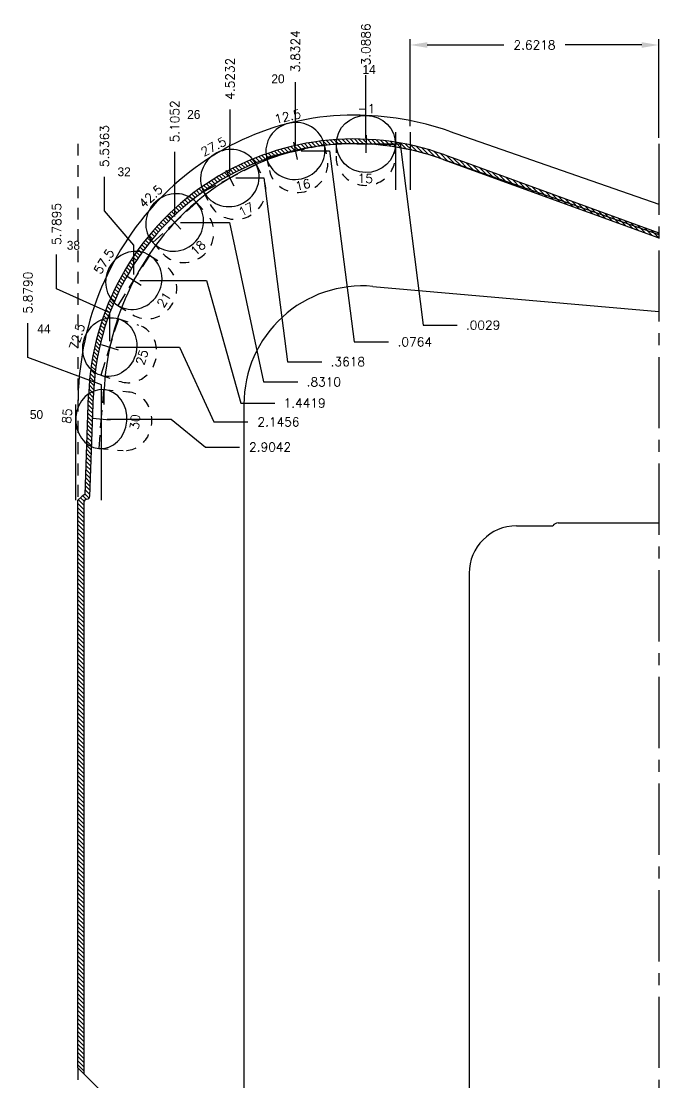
# Model space of a CAD drawing. Extents: x 129 to 184.4, y 10.4 to 28.2.
# Drawn here: x 136.99 to 143.72, y 16.85 to 28.05 of the extents above; entities that cross this region are included whole.
import ezdxf
from ezdxf.enums import TextEntityAlignment as Align

# ---------------------------------------------------------------- set-up
doc = ezdxf.new("R2010")
doc.units = 0
doc.header["$MEASUREMENT"] = 0
doc.header["$PDMODE"] = 35
doc.linetypes.add('CENTER2', pattern=[1.125, 0.75, -0.125, 0.125, -0.125])
doc.linetypes.add('HIDDEN2', pattern=[0.1875, 0.125, -0.0625])
doc.layers.get('0').update_dxf_attribs({"linetype": 'CONTINUOUS'})
doc.layers.get('Defpoints').update_dxf_attribs({"color": 10, "linetype": 'CONTINUOUS'})
doc.layers.add('Blade2', color=7, linetype='CONTINUOUS', true_color=0xcccc00)
doc.layers.add('CLine', color=5, linetype='CENTER2')
doc.layers.add('Dims', color=4, linetype='CONTINUOUS')
doc.styles.add('RomanS', font='romans')
doc.dimstyles.get("Standard").update_dxf_attribs({"dimtxt": 0.094, "dimasz": 0.18, "dimexe": 0.0625, "dimexo": 0.0625, "dimgap": 0.09, "dimtad": 0, "dimtih": 1, "dimtoh": 1, "dimdec": 4, "dimzin": 4, "dimdsep": 46, "dimtxsty": 'RomanS', "dimcen": 0.09, "dimazin": 1, "dimtfac": 1, "dimtdec": 4, "dimtofl": 0, "dimtmove": 0, "dimatfit": 1, "dimfxl": 1, "dimtfill": 1, "dimtolj": 1, "dimtzin": 0, "dimarcsym": 0})

# ---------------------------------------------------------------- blocks, each defined once
blk = doc.blocks.new('CMark')
at = {"layer": 'CLine'}
for p, q in [((-0.094, 0), (0.094, 0)), ((0, 0.094), (0, -0.094))]:
    blk.add_line(p, q, dxfattribs=at)
blk = doc.blocks.new('1613@16')
for p, q in [((-0.17, 0), (-0.312, 0)), ((0.171, 0), (0.312, 0))]:
    blk.add_line(p, q)
at = {"color": 8, "linetype": 'HIDDEN2', "ltscale": 0.5}
blk.add_line((-0.312, 0), (-0.312, -0.143), dxfattribs=at)
at = {"color": 8, "linetype": 'HIDDEN2', "ltscale": 0.5, "flags": 128}
blk.add_lwpolyline([(0.312, 0), (0.312, -0.143)], dxfattribs=at)
at = {"extrusion": (0, 0, -1)}
blk.add_ellipse((0, 0), major_axis=(-0.312, 0), ratio=0.961248, start_param=-3.141592653589793, end_param=3.141592653589793, dxfattribs=at)
at = {"color": 8, "linetype": 'HIDDEN2', "ltscale": 0.5}
blk.add_ellipse((0, -0.143), major_axis=(0.312, 0), ratio=0.953717, start_param=3.141593, end_param=6.283185, dxfattribs=at)
blk.add_blockref('CMark', (0, 0))
at = {"style": 'RomanS'}
blk.add_text('16', height=0.094, dxfattribs=at).set_placement((0, -0.364), align=Align.MIDDLE_CENTER)
blk.add_attdef('ANG', text='', height=0.094, dxfattribs=at).set_placement((0, 0.298), align=Align.BOTTOM_CENTER)
blk = doc.blocks.new('1613@17')
for p, q in [((-0.17, 0), (-0.313, 0)), ((0.171, 0), (0.312, 0))]:
    blk.add_line(p, q)
at = {"color": 8, "linetype": 'HIDDEN2', "ltscale": 0.5}
blk.add_line((-0.313, 0), (-0.313, -0.152), dxfattribs=at)
at = {"color": 8, "linetype": 'HIDDEN2', "ltscale": 0.5, "flags": 128}
blk.add_lwpolyline([(0.312, 0), (0.312, -0.152)], dxfattribs=at)
blk.add_ellipse((0, 0), major_axis=(-0.312, 0), ratio=0.95632, start_param=3.141593, end_param=9.424778)
at = {"color": 8, "linetype": 'HIDDEN2', "ltscale": 0.5}
blk.add_ellipse((0, -0.152), major_axis=(-0.312, 0), ratio=0.95632, start_param=0, end_param=3.141593, dxfattribs=at)
blk.add_blockref('CMark', (0, 0))
at = {"style": 'RomanS'}
blk.add_text('17', height=0.094, dxfattribs=at).set_placement((0.001, -0.373), align=Align.MIDDLE_CENTER)
blk.add_attdef('ANG', text='', height=0.094, dxfattribs=at).set_placement((0, 0.298), align=Align.BOTTOM_CENTER)
blk = doc.blocks.new('1613@18')
for p, q in [((-0.17, 0), (-0.312, 0)), ((0.171, 0), (0.312, 0))]:
    blk.add_line(p, q)
at = {"color": 8, "linetype": 'HIDDEN2', "ltscale": 0.5}
blk.add_line((-0.312, 0), (-0.312, -0.159), dxfattribs=at)
at = {"color": 8, "linetype": 'HIDDEN2', "ltscale": 0.5, "flags": 128}
blk.add_lwpolyline([(0.312, 0), (0.312, -0.159)], dxfattribs=at)
at = {"extrusion": (0, 0, -1)}
blk.add_ellipse((0, 0), major_axis=(-0.312, 0), ratio=0.95104, start_param=-3.141592653589793, end_param=3.141592653589793, dxfattribs=at)
at = {"color": 8, "linetype": 'HIDDEN2', "ltscale": 0.5}
blk.add_ellipse((0, -0.161), major_axis=(0.312, 0), ratio=0.953717, start_param=3.141593, end_param=6.283185, dxfattribs=at)
blk.add_blockref('CMark', (0, 0))
at = {"style": 'RomanS'}
blk.add_text('18', height=0.094, dxfattribs=at).set_placement((0, -0.364), align=Align.MIDDLE_CENTER)
blk.add_attdef('ANG', text='', height=0.094, dxfattribs=at).set_placement((0, 0.298), align=Align.BOTTOM_CENTER)
blk = doc.blocks.new('1613@21')
for p, q in [((-0.17, 0), (-0.313, 0)), ((0.171, 0), (0.312, 0))]:
    blk.add_line(p, q)
at = {"color": 8, "linetype": 'HIDDEN2', "ltscale": 0.5}
blk.add_line((-0.313, 0), (-0.313, -0.186), dxfattribs=at)
at = {"color": 8, "linetype": 'HIDDEN2', "ltscale": 0.5, "flags": 128}
blk.add_lwpolyline([(0.312, 0), (0.312, -0.186)], dxfattribs=at)
blk.add_ellipse((0, 0), major_axis=(-0.312, 0), ratio=0.933568, start_param=3.141593, end_param=9.424778)
at = {"color": 8, "linetype": 'HIDDEN2', "ltscale": 0.5}
blk.add_ellipse((0, -0.186), major_axis=(-0.312, 0), ratio=0.933568, start_param=0, end_param=3.141593, dxfattribs=at)
blk.add_blockref('CMark', (0, 0))
at = {"style": 'RomanS'}
blk.add_text('21', height=0.094, dxfattribs=at).set_placement((0, -0.377), align=Align.MIDDLE_CENTER)
blk.add_attdef('ANG', text='', height=0.094, dxfattribs=at).set_placement((0, 0.298), align=Align.BOTTOM_CENTER)
blk = doc.blocks.new('1613@25')
for p, q in [((-0.17, 0), (-0.312, 0)), ((0.171, 0), (0.312, 0))]:
    blk.add_line(p, q)
at = {"color": 8, "linetype": 'HIDDEN2', "ltscale": 0.5}
blk.add_line((-0.312, 0), (-0.312, -0.22), dxfattribs=at)
at = {"color": 8, "linetype": 'HIDDEN2', "ltscale": 0.5, "flags": 128}
blk.add_lwpolyline([(0.312, 0), (0.312, -0.22)], dxfattribs=at)
blk.add_ellipse((0, 0), major_axis=(-0.312, 0), ratio=0.906308, start_param=-3.141592653589793, end_param=3.141592653589793)
at = {"color": 8, "linetype": 'HIDDEN2', "ltscale": 0.5}
blk.add_ellipse((0, -0.22), major_axis=(-0.312, 0), ratio=0.906308, start_param=0, end_param=3.141593, dxfattribs=at)
blk.add_blockref('CMark', (0, 0))
at = {"style": 'RomanS'}
blk.add_text('25', height=0.094, dxfattribs=at).set_placement((0, -0.356), align=Align.MIDDLE_CENTER)
blk.add_attdef('ANG', text='', height=0.094, dxfattribs=at).set_placement((0, 0.287), align=Align.BOTTOM_CENTER)
blk = doc.blocks.new('1613@30')
for p, q in [((-0.17, 0), (-0.312, 0)), ((0.171, 0), (0.312, 0))]:
    blk.add_line(p, q)
at = {"color": 8, "linetype": 'HIDDEN2', "ltscale": 0.5}
blk.add_line((-0.312, 0), (-0.312, -0.26), dxfattribs=at)
at = {"color": 8, "linetype": 'HIDDEN2', "ltscale": 0.5, "flags": 128}
blk.add_lwpolyline([(0.312, 0), (0.312, -0.26)], dxfattribs=at)
at = {"extrusion": (0, 0, -1)}
blk.add_ellipse((0, 0), major_axis=(-0.312, 0), ratio=0.866025, start_param=-3.141592653589793, end_param=3.141592653589793, dxfattribs=at)
at = {"color": 8, "linetype": 'HIDDEN2', "ltscale": 0.5, "extrusion": (0, 0, -1)}
blk.add_ellipse((0, -0.26), major_axis=(-0.312, 0), ratio=0.866025, start_param=3.068877, end_param=6.355901, dxfattribs=at)
blk.add_blockref('CMark', (0, 0))
at = {"style": 'RomanS'}
blk.add_text('30', height=0.094, dxfattribs=at).set_placement((0, -0.356), align=Align.MIDDLE_CENTER)
blk.add_attdef('ANG', text='', height=0.094, dxfattribs=at).set_placement((0, 0.287), align=Align.BOTTOM_CENTER)
blk = doc.blocks.new('*D63')
at = {"layer": 'Defpoints', "color": 0, "transparency": 16777216}
for p in [(139.886, 27.407), (139.885, 26.68), (143.718, 26.757)]:
    blk.add_point(p, dxfattribs=at)
at = {"layer": 'Dims', "color": 0, "lineweight": -2, "transparency": 16777216}
for p, q in [((139.886, 27.047), (139.886, 27.407)), ((139.885, 27.04), (139.886, 27.047)), ((139.885, 26.743), (139.885, 27.04))]:
    blk.add_line(p, q, dxfattribs=at)
at = {"layer": 'Dims', "color": 0, "transparency": 16777216, "insert": (139.886, 27.732), "char_height": 0.094, "attachment_point": 5, "rotation": 90, "style": 'RomanS', "bg_fill": 3, "box_fill_scale": 1.25, "bg_fill_color": 256, "bg_fill_true_color": 13158600, "bg_fill_transparency": 0}
blk.add_mtext('\\A1;3.8324', dxfattribs=at)
blk = doc.blocks.new('*D64')
at = {"layer": 'Defpoints', "color": 0, "transparency": 16777216}
for p in [(139.885, 26.68), (143.718, 26.757), (140.867, 24.666)]:
    blk.add_point(p, dxfattribs=at)
at = {"layer": 'Dims', "color": 0, "lineweight": -2, "transparency": 16777216}
for p, q in [((139.948, 26.68), (140.245, 26.68)), ((140.245, 26.68), (140.507, 24.666)), ((140.507, 24.666), (140.867, 24.666))]:
    blk.add_line(p, q, dxfattribs=at)
at = {"layer": 'Dims', "color": 0, "transparency": 16777216, "insert": (141.145, 24.666), "char_height": 0.094, "attachment_point": 5, "style": 'RomanS', "bg_fill": 3, "box_fill_scale": 1.25, "bg_fill_color": 256, "bg_fill_true_color": 13158600, "bg_fill_transparency": 0}
blk.add_mtext('\\A1;.0764', dxfattribs=at)
blk = doc.blocks.new('*D65')
at = {"layer": 'Defpoints', "color": 0, "transparency": 16777216}
for p in [(139.197, 27.118), (143.718, 26.757), (139.194, 26.395)]:
    blk.add_point(p, dxfattribs=at)
at = {"layer": 'Dims', "color": 0, "lineweight": -2, "transparency": 16777216}
for p, q in [((139.197, 26.758), (139.197, 27.118)), ((139.194, 26.755), (139.197, 26.758)), ((139.194, 26.457), (139.194, 26.755))]:
    blk.add_line(p, q, dxfattribs=at)
at = {"layer": 'Dims', "color": 0, "transparency": 16777216, "insert": (139.197, 27.441), "char_height": 0.094, "attachment_point": 5, "rotation": 90, "style": 'RomanS', "bg_fill": 3, "box_fill_scale": 1.25, "bg_fill_color": 256, "bg_fill_true_color": 13158600, "bg_fill_transparency": 0}
blk.add_mtext('\\A1;4.5232', dxfattribs=at)
blk = doc.blocks.new('*D66')
at = {"layer": 'Defpoints', "color": 0, "transparency": 16777216}
for p in [(143.718, 26.757), (139.194, 26.395), (140.164, 24.457)]:
    blk.add_point(p, dxfattribs=at)
at = {"layer": 'Dims', "color": 0, "lineweight": -2, "transparency": 16777216}
for p, q in [((139.257, 26.395), (139.554, 26.395)), ((139.554, 26.395), (139.804, 24.457)), ((139.804, 24.457), (140.164, 24.457))]:
    blk.add_line(p, q, dxfattribs=at)
at = {"layer": 'Dims', "color": 0, "transparency": 16777216, "insert": (140.439, 24.457), "char_height": 0.094, "attachment_point": 5, "style": 'RomanS', "bg_fill": 3, "box_fill_scale": 1.25, "bg_fill_color": 256, "bg_fill_true_color": 13158600, "bg_fill_transparency": 0}
blk.add_mtext('\\A1;.3618', dxfattribs=at)
blk = doc.blocks.new('*D67')
at = {"layer": 'Defpoints', "color": 0, "transparency": 16777216}
for p in [(138.613, 26.67), (143.718, 26.757), (138.613, 25.926)]:
    blk.add_point(p, dxfattribs=at)
at = {"layer": 'Dims', "color": 0, "lineweight": -2, "transparency": 16777216}
for p, q in [((138.613, 26.31), (138.613, 26.67)), ((138.613, 26.286), (138.613, 26.31)), ((138.613, 25.988), (138.613, 26.286))]:
    blk.add_line(p, q, dxfattribs=at)
at = {"layer": 'Dims', "color": 0, "transparency": 16777216, "insert": (138.613, 26.992), "char_height": 0.094, "attachment_point": 5, "rotation": 90, "style": 'RomanS', "bg_fill": 3, "box_fill_scale": 1.25, "bg_fill_color": 256, "bg_fill_true_color": 13158600, "bg_fill_transparency": 0}
blk.add_mtext('\\A1;5.1052', dxfattribs=at)
blk = doc.blocks.new('*D68')
at = {"layer": 'Defpoints', "color": 0, "transparency": 16777216}
for p in [(143.718, 26.757), (138.613, 25.926), (139.91, 24.244)]:
    blk.add_point(p, dxfattribs=at)
at = {"layer": 'Dims', "color": 0, "lineweight": -2, "transparency": 16777216}
for p, q in [((138.675, 25.926), (139.19, 25.926)), ((139.19, 25.926), (139.55, 24.244)), ((139.55, 24.244), (139.91, 24.244))]:
    blk.add_line(p, q, dxfattribs=at)
at = {"layer": 'Dims', "color": 0, "transparency": 16777216, "insert": (140.186, 24.244), "char_height": 0.094, "attachment_point": 5, "style": 'RomanS', "bg_fill": 3, "box_fill_scale": 1.25, "bg_fill_color": 256, "bg_fill_true_color": 13158600, "bg_fill_transparency": 0}
blk.add_mtext('\\A1;.8310', dxfattribs=at)
blk = doc.blocks.new('*D69')
at = {"layer": 'Defpoints', "color": 0, "transparency": 16777216}
for p in [(143.718, 26.757), (137.872, 26.408), (138.181, 25.315)]:
    blk.add_point(p, dxfattribs=at)
at = {"layer": 'Dims', "color": 0, "lineweight": -2, "transparency": 16777216}
for p, q in [((137.872, 26.048), (137.872, 26.408)), ((138.181, 25.688), (137.872, 26.048)), ((138.181, 25.377), (138.181, 25.688))]:
    blk.add_line(p, q, dxfattribs=at)
at = {"layer": 'Dims', "color": 0, "transparency": 16777216, "insert": (137.872, 26.731), "char_height": 0.094, "attachment_point": 5, "rotation": 90, "style": 'RomanS', "bg_fill": 3, "box_fill_scale": 1.25, "bg_fill_color": 256, "bg_fill_true_color": 13158600, "bg_fill_transparency": 0}
blk.add_mtext('\\A1;5.5363', dxfattribs=at)
blk = doc.blocks.new('*D70')
at = {"layer": 'Defpoints', "color": 0, "transparency": 16777216}
for p in [(143.718, 26.757), (138.181, 25.315), (139.669, 24.021)]:
    blk.add_point(p, dxfattribs=at)
at = {"layer": 'Dims', "color": 0, "lineweight": -2, "transparency": 16777216}
for p, q in [((138.244, 25.315), (138.949, 25.315)), ((138.949, 25.315), (139.309, 24.021)), ((139.309, 24.021), (139.669, 24.021))]:
    blk.add_line(p, q, dxfattribs=at)
at = {"layer": 'Dims', "color": 0, "transparency": 16777216, "insert": (139.983, 24.021), "char_height": 0.094, "attachment_point": 5, "style": 'RomanS', "bg_fill": 3, "box_fill_scale": 1.25, "bg_fill_color": 256, "bg_fill_true_color": 13158600, "bg_fill_transparency": 0}
blk.add_mtext('\\A1;1.4419', dxfattribs=at)
blk = doc.blocks.new('*D71')
at = {"layer": 'Defpoints', "color": 0, "transparency": 16777216}
for p in [(140.629, 27.481), (140.629, 26.754), (143.718, 26.757)]:
    blk.add_point(p, dxfattribs=at)
at = {"layer": 'Dims', "color": 0, "lineweight": -2, "transparency": 16777216}
for p, q in [((140.629, 27.121), (140.629, 27.481)), ((140.629, 27.114), (140.629, 27.121)), ((140.629, 26.816), (140.629, 27.114))]:
    blk.add_line(p, q, dxfattribs=at)
at = {"layer": 'Dims', "color": 0, "transparency": 16777216, "insert": (140.629, 27.804), "char_height": 0.094, "attachment_point": 5, "rotation": 90, "style": 'RomanS', "bg_fill": 3, "box_fill_scale": 1.25, "bg_fill_color": 256, "bg_fill_true_color": 13158600, "bg_fill_transparency": 0}
blk.add_mtext('\\A1;3.0886', dxfattribs=at)
blk = doc.blocks.new('*D72')
at = {"layer": 'Defpoints', "color": 0, "transparency": 16777216}
for p in [(140.629, 26.754), (143.718, 26.757), (141.592, 24.843)]:
    blk.add_point(p, dxfattribs=at)
at = {"layer": 'Dims', "color": 0, "lineweight": -2, "transparency": 16777216}
for p, q in [((140.692, 26.754), (140.989, 26.754)), ((140.989, 26.754), (141.232, 24.843)), ((141.232, 24.843), (141.592, 24.843))]:
    blk.add_line(p, q, dxfattribs=at)
at = {"layer": 'Dims', "color": 0, "transparency": 16777216, "insert": (141.865, 24.843), "char_height": 0.094, "attachment_point": 5, "style": 'RomanS', "bg_fill": 3, "box_fill_scale": 1.25, "bg_fill_color": 256, "bg_fill_true_color": 13158600, "bg_fill_transparency": 0}
blk.add_mtext('\\A1;.0029', dxfattribs=at)
blk = doc.blocks.new('*D73')
at = {"layer": 'Defpoints', "color": 0, "transparency": 16777216}
for p in [(143.718, 26.757), (137.367, 25.587), (137.928, 24.611)]:
    blk.add_point(p, dxfattribs=at)
at = {"layer": 'Dims', "color": 0, "lineweight": -2, "transparency": 16777216}
for p, q in [((137.367, 25.227), (137.367, 25.587)), ((137.928, 24.971), (137.367, 25.227)), ((137.928, 24.674), (137.928, 24.971))]:
    blk.add_line(p, q, dxfattribs=at)
at = {"layer": 'Dims', "color": 0, "transparency": 16777216, "insert": (137.367, 25.91), "char_height": 0.094, "attachment_point": 5, "rotation": 90, "style": 'RomanS', "bg_fill": 3, "box_fill_scale": 1.25, "bg_fill_color": 256, "bg_fill_true_color": 13158600, "bg_fill_transparency": 0}
blk.add_mtext('\\A1;5.7895', dxfattribs=at)
blk = doc.blocks.new('*D74')
at = {"layer": 'Defpoints', "color": 0, "transparency": 16777216}
for p in [(143.718, 26.757), (137.928, 24.611), (139.385, 23.822)]:
    blk.add_point(p, dxfattribs=at)
at = {"layer": 'Dims', "color": 0, "lineweight": -2, "transparency": 16777216}
for p, q in [((137.991, 24.611), (138.665, 24.611)), ((138.665, 24.611), (139.025, 23.822)), ((139.025, 23.822), (139.385, 23.822))]:
    blk.add_line(p, q, dxfattribs=at)
at = {"layer": 'Dims', "color": 0, "transparency": 16777216, "insert": (139.707, 23.822), "char_height": 0.094, "attachment_point": 5, "style": 'RomanS', "bg_fill": 3, "box_fill_scale": 1.25, "bg_fill_color": 256, "bg_fill_true_color": 13158600, "bg_fill_transparency": 0}
blk.add_mtext('\\A1;2.1456', dxfattribs=at)
blk = doc.blocks.new('*D75')
at = {"layer": 'Defpoints', "color": 0, "transparency": 16777216}
for p in [(143.718, 26.757), (137.065, 24.863), (137.839, 23.852)]:
    blk.add_point(p, dxfattribs=at)
at = {"layer": 'Dims', "color": 0, "lineweight": -2, "transparency": 16777216}
for p, q in [((137.065, 24.503), (137.065, 24.863)), ((137.839, 24.212), (137.065, 24.503)), ((137.839, 23.915), (137.839, 24.212))]:
    blk.add_line(p, q, dxfattribs=at)
at = {"layer": 'Dims', "color": 0, "transparency": 16777216, "insert": (137.065, 25.185), "char_height": 0.094, "attachment_point": 5, "rotation": 90, "style": 'RomanS', "bg_fill": 3, "box_fill_scale": 1.25, "bg_fill_color": 256, "bg_fill_true_color": 13158600, "bg_fill_transparency": 0}
blk.add_mtext('\\A1;5.8790', dxfattribs=at)
blk = doc.blocks.new('*D76')
at = {"layer": 'Defpoints', "color": 0, "transparency": 16777216}
for p in [(143.718, 26.757), (137.839, 23.852), (139.296, 23.557)]:
    blk.add_point(p, dxfattribs=at)
at = {"layer": 'Dims', "color": 0, "lineweight": -2, "transparency": 16777216}
for p, q in [((137.901, 23.852), (138.576, 23.852)), ((138.576, 23.852), (138.936, 23.557)), ((138.936, 23.557), (139.296, 23.557))]:
    blk.add_line(p, q, dxfattribs=at)
at = {"layer": 'Dims', "color": 0, "transparency": 16777216, "insert": (139.619, 23.557), "char_height": 0.094, "attachment_point": 5, "style": 'RomanS', "bg_fill": 3, "box_fill_scale": 1.25, "bg_fill_color": 256, "bg_fill_true_color": 13158600, "bg_fill_transparency": 0}
blk.add_mtext('\\A1;2.9042', dxfattribs=at)
blk = doc.blocks.new('1613@15')
for p, q in [((-0.17, 0), (-0.312, 0)), ((0.171, 0), (0.312, 0))]:
    blk.add_line(p, q)
at = {"color": 8, "linetype": 'HIDDEN2', "ltscale": 0.5}
blk.add_line((-0.312, 0), (-0.312, -0.135), dxfattribs=at)
at = {"color": 8, "linetype": 'HIDDEN2', "ltscale": 0.5, "flags": 128}
blk.add_lwpolyline([(0.312, 0), (0.312, -0.135)], dxfattribs=at)
blk.add_ellipse((0, 0), major_axis=(-0.312, 0), ratio=0.965926, start_param=-3.141592653589793, end_param=3.141592653589793)
at = {"color": 8, "linetype": 'HIDDEN2', "ltscale": 0.5}
blk.add_ellipse((0, -0.135), major_axis=(-0.312, 0), ratio=0.965926, start_param=0, end_param=3.141593, dxfattribs=at)
blk.add_blockref('CMark', (0, 0))
at = {"style": 'RomanS'}
blk.add_text('15', height=0.094, dxfattribs=at).set_placement((0, -0.364), align=Align.MIDDLE_CENTER)
blk.add_attdef('ANG', text='', height=0.094, dxfattribs=at).set_placement((0, 0.298), align=Align.BOTTOM_CENTER)
blk = doc.blocks.new('*D193')
at = {"color": 0, "lineweight": -2, "transparency": 16777216}
for p, q in [((141.096, 26.941), (141.096, 27.861)), ((141.276, 27.798), (142.084, 27.798)), ((143.538, 27.798), (142.73, 27.798)), ((143.718, 26.819), (143.718, 27.861))]:
    blk.add_line(p, q, dxfattribs=at)
at = {"color": 0, "transparency": 16777216}
for points in [[(141.276, 27.828), (141.276, 27.768), (141.096, 27.798)], [(143.538, 27.828), (143.538, 27.768), (143.718, 27.798)]]:
    blk.add_solid(points, dxfattribs=at)
at = {"layer": 'Defpoints', "color": 0, "transparency": 16777216}
for p in [(143.718, 27.798), (141.096, 26.879), (143.718, 26.757)]:
    blk.add_point(p, dxfattribs=at)
at = {"color": 0, "transparency": 16777216, "insert": (142.407, 27.798), "char_height": 0.094, "attachment_point": 5, "style": 'RomanS', "bg_fill": 3, "box_fill_scale": 1.25, "bg_fill_color": 256, "bg_fill_true_color": 13158600, "bg_fill_transparency": 0}
blk.add_mtext('\\A1;2.6218', dxfattribs=at)

msp = doc.modelspace()

# ---------------------------------------------------------------- hatches: boundary and pattern name
h = msp.add_hatch()
h.set_pattern_fill('ANSI31', color=8, scale=0.25, angle=90)
h.set_pattern_definition([(135, (108.087972, 25.50668), (-0.022097087, -0.022097087), [])])
h.paths.add_polyline_path([(137.65516, 22.97543, -0.41421356), (137.68641, 23.00668, 0.40402623), (137.71764, 23.03683), (137.75486, 24.10265, -0.50952545), (141.44374, 26.59083), (143.71766, 25.76319), (143.71766, 25.8164), (141.46085, 26.63781, 0.50952545), (137.70489, 24.10439), (137.66824, 23.05462, 0.14085858), (137.62896, 23.03288), (137.59266, 22.99658), (137.59266, 17.00738), (137.65516, 16.94488)])

# ---------------------------------------------------------------- linework, layer by layer
at = {"color": 6}
for p, q in [((141.50838, 26.88824), (143.71766, 26.11756)), ((141.40895, 26.60323), (143.71766, 25.79787)), ((137.56766, 24.00668), (137.56766, 22.99658)), ((137.83863, 24.00668), (137.83863, 22.99658))]:
    msp.add_line(p, q, dxfattribs=at)
at = {"color": 1, "linetype": 'HIDDEN2'}
for p, q in [((137.59266, 26.75668), (137.59266, 22.99658)), ((137.59266, 17.00738), (137.59266, 14.75668))]:
    msp.add_line(p, q, dxfattribs=at)
for p, q in [((141.44374, 26.59083), (143.71766, 25.76319)), ((137.71764, 23.03683), (137.75486, 24.10265)), ((137.65516, 22.97543), (137.65516, 16.94488)), ((142.65516, 22.75668), (143.71766, 22.75668)), ((142.21766, 22.72543), (142.60104, 22.72543)), ((141.71766, 22.22543), (141.71766, 16.75668)), ((137.65516, 16.94488), (138.21766, 16.38238))]:
    msp.add_line(p, q)
at = {"color": 8}
for p, q in [((141.46085, 26.63781), (143.71766, 25.8164)), ((143.71766, 25.8164), (143.71766, 25.76319)), ((140.70161, 25.25192), (143.71766, 24.98805)), ((137.66824, 23.05462), (137.70489, 24.10439)), ((139.34266, 24.00668), (139.34266, 15.73286)), ((137.62896, 23.03288), (137.59266, 22.99658)), ((137.59266, 17.00738), (137.59266, 22.99658)), ((137.59266, 17.00738), (137.65516, 16.94488))]:
    msp.add_line(p, q, dxfattribs=at)
at = {"color": 8, "lineweight": 0}
for p, q in [((137.62896, 23.03288), (137.59266, 22.99658)), ((137.59266, 22.99658), (137.59266, 17.00738)), ((137.59266, 17.00738), (137.65516, 16.94488))]:
    msp.add_line(p, q, dxfattribs=at)
at = {"color": 6}
for radius in [3.05185, 2.75]:
    msp.add_arc((140.50319, 24.00668), radius, 70.769487, 90, dxfattribs=at)
at = {"color": 8}
for centre, radius, start, end in [((140.50319, 24.00668), 2.8, 70, 178), ((140.59266, 24.00668), 1.25, 85, 180), ((137.68641, 22.97543), 0.08125, 102.928591, 135), ((137.68641, 22.97543), 0.08125, 103.342364, 135)]:
    msp.add_arc(centre, radius, start, end, dxfattribs=at)
for centre, radius, start, end in [((140.50319, 24.00668), 2.75, 70, 178), ((137.68641, 22.97543), 0.03125, 90, 180), ((137.68641, 23.03793), 0.03125, 270, 0), ((142.65516, 22.69418), 0.0625, 90, 150), ((142.21766, 22.22543), 0.5, 90, 180)]:
    msp.add_arc(centre, radius, start, end)
at = {"color": 6}
for major_axis, ratio in [((0, 3.05185), 0.95369139), ((0, 2.75), 0.95983893)]:
    msp.add_ellipse((140.50319, 24.00668), major_axis=major_axis, ratio=ratio, start_param=0, end_param=1.57079633, dxfattribs=at)
at = {"layer": 'CLine'}
msp.add_line((143.71766, 26.75668), (143.71766, 14.75668), dxfattribs=at)

# ---------------------------------------------------------------- block references
at = {"layer": 'Blade2'}
for name, p, rotation, values in [('1613@16', (139.88529, 26.68027), 12.5, {'ANG': '12.5'}), ('1613@17', (139.19449, 26.39487), 27.5, {'ANG': '27.5'}), ('1613@18', (138.61251, 25.92565), 42.5, {'ANG': '42.5'}), ('1613@21', (138.18135, 25.31473), 57.49999999999999, {'ANG': '57.5'}), ('1613@25', (137.92816, 24.61104), 72.50000000000001, {'ANG': '72.5'}), ('1613@30', (137.83863, 23.85244), 85, {'ANG': '85'})]:
    msp.add_blockref(name, p, dxfattribs=dict(at, rotation=rotation)).add_auto_attribs(values)

# ---------------------------------------------------------------- next in the draw order: dimensions: what is measured, and where the dimension line sits
at = {"layer": 'Dims'}
dim = msp.add_ordinate_dim(feature_location=(139.88529, 26.68027), offset=(0.0004, 0.72692), dtype=1, origin=(143.71766, 26.75668), dimstyle='Standard', dxfattribs=at)
dim.commit()
dim.dimension.update_dxf_attribs({"geometry": '*D63', "text_midpoint": (139.8857, 27.73219)})

# ---------------------------------------------------------------- next in the draw order: dimensions: what is measured, and where the dimension line sits
dim = msp.add_ordinate_dim(feature_location=(139.88529, 26.68027), offset=(0.98151, -2.01431), dtype=0, origin=(143.71766, 26.75668), dimstyle='Standard', dxfattribs=at)
dim.commit()
dim.dimension.update_dxf_attribs({"geometry": '*D64', "text_midpoint": (141.1448, 24.66596)})

# ---------------------------------------------------------------- next in the draw order: dimensions: what is measured, and where the dimension line sits
dim = msp.add_ordinate_dim(feature_location=(139.19449, 26.39487), offset=(0.00231, 0.72308), dtype=1, origin=(143.71766, 26.75668), dimstyle='Standard', dxfattribs=at)
dim.commit()
dim.dimension.update_dxf_attribs({"geometry": '*D65', "text_midpoint": (139.1968, 27.44072)})

# ---------------------------------------------------------------- next in the draw order: texts
at = {"layer": 'Blade2'}
msp.add_text('20', height=0.09375, dxfattribs=at).set_placement((139.70197, 27.39464), align=Align.CENTER)

# ---------------------------------------------------------------- next in the draw order: dimensions: what is measured, and where the dimension line sits
at = {"layer": 'Dims'}
dim = msp.add_ordinate_dim(feature_location=(139.19449, 26.39487), offset=(0.96922, -1.93772), dtype=0, origin=(143.71766, 26.75668), dimstyle='Standard', dxfattribs=at)
dim.commit()
dim.dimension.update_dxf_attribs({"geometry": '*D66', "text_midpoint": (140.43948, 24.45715)})

# ---------------------------------------------------------------- next in the draw order: dimensions: what is measured, and where the dimension line sits
dim = msp.add_ordinate_dim(feature_location=(138.612512, 25.925645), offset=(0.000383, 0.743956), dtype=1, origin=(143.717664, 26.756676), dimstyle='Standard', dxfattribs=at)
dim.commit()
dim.dimension.update_dxf_attribs({"geometry": '*D67', "text_midpoint": (138.612894, 26.992363)})

# ---------------------------------------------------------------- next in the draw order: dimensions: what is measured, and where the dimension line sits
dim = msp.add_ordinate_dim(feature_location=(138.61251, 25.92565), offset=(1.29746, -1.68148), dtype=0, origin=(143.71766, 26.75668), dimstyle='Standard', dxfattribs=at)
dim.commit()
dim.dimension.update_dxf_attribs({"geometry": '*D68', "text_midpoint": (140.18573, 24.24416)})

# ---------------------------------------------------------------- next in the draw order: dimensions: what is measured, and where the dimension line sits
dim = msp.add_ordinate_dim(feature_location=(138.18135, 25.31473), offset=(-0.30933, 1.09376), dtype=1, origin=(143.71766, 26.75668), dimstyle='Standard', dxfattribs=at)
dim.commit()
dim.dimension.update_dxf_attribs({"geometry": '*D69', "text_midpoint": (137.87202, 26.73126)})

# ---------------------------------------------------------------- next in the draw order: texts
at = {"layer": 'Blade2'}
msp.add_text('26', height=0.09375, dxfattribs=at).set_placement((138.8141, 27.01849), align=Align.CENTER)

# ---------------------------------------------------------------- next in the draw order: dimensions: what is measured, and where the dimension line sits
at = {"layer": 'Dims'}
dim = msp.add_ordinate_dim(feature_location=(138.181354, 25.314734), offset=(1.487577, -1.293697), dtype=0, origin=(143.717664, 26.756676), dimstyle='Standard', dxfattribs=at)
dim.commit()
dim.dimension.update_dxf_attribs({"geometry": '*D70', "text_midpoint": (139.98274, 24.021036)})

# ---------------------------------------------------------------- next in the draw order: dimensions: what is measured, and where the dimension line sits
dim = msp.add_ordinate_dim(feature_location=(140.62905, 26.75379), offset=(0.00036, 0.7271), dtype=1, origin=(143.71766, 26.75668), dimstyle='Standard', dxfattribs=at)
dim.commit()
dim.dimension.update_dxf_attribs({"geometry": '*D71', "text_midpoint": (140.62941, 27.80365)})

# ---------------------------------------------------------------- next in the draw order: texts
at = {"layer": 'Blade2'}
msp.add_text('14', height=0.09375, dxfattribs=at).set_placement((140.66288, 27.49237), align=Align.CENTER)

# ---------------------------------------------------------------- next in the draw order: dimensions: what is measured, and where the dimension line sits
at = {"layer": 'Dims'}
dim = msp.add_ordinate_dim(feature_location=(140.62905, 26.75379), offset=(0.96286, -1.91034), dtype=0, origin=(143.71766, 26.75668), dimstyle='Standard', dxfattribs=at)
dim.commit()
dim.dimension.update_dxf_attribs({"geometry": '*D72', "text_midpoint": (141.86543, 24.84345)})

# ---------------------------------------------------------------- next in the draw order: dimensions: what is measured, and where the dimension line sits
dim = msp.add_ordinate_dim(feature_location=(137.92816, 24.61104), offset=(-0.56067, 0.97645), dtype=1, origin=(143.71766, 26.75668), dimstyle='Standard', dxfattribs=at)
dim.commit()
dim.dimension.update_dxf_attribs({"geometry": '*D73', "text_midpoint": (137.36749, 25.91025)})

# ---------------------------------------------------------------- next in the draw order: dimensions: what is measured, and where the dimension line sits
dim = msp.add_ordinate_dim(feature_location=(137.92816, 24.61104), offset=(1.45647, -0.78893), dtype=0, origin=(143.71766, 26.75668), dimstyle='Standard', dxfattribs=at)
dim.commit()
dim.dimension.update_dxf_attribs({"geometry": '*D74', "text_midpoint": (139.7074, 23.82211)})

# ---------------------------------------------------------------- next in the draw order: dimensions: what is measured, and where the dimension line sits
dim = msp.add_ordinate_dim(feature_location=(137.83863, 23.85244), offset=(-0.77386, 1.01007), dtype=1, origin=(143.71766, 26.75668), dimstyle='Standard', dxfattribs=at)
dim.commit()
dim.dimension.update_dxf_attribs({"geometry": '*D75', "text_midpoint": (137.06477, 25.18527)})

# ---------------------------------------------------------------- next in the draw order: texts
at = {"layer": 'Blade2'}
for s, p in [('38', (137.54433, 25.63808)), ('44', (137.23367, 24.75779)), ('50', (137.15516, 23.85244))]:
    msp.add_text(s, height=0.09375, dxfattribs=at).set_placement(p, align=Align.CENTER)

# ---------------------------------------------------------------- next in the draw order: dimensions: what is measured, and where the dimension line sits
at = {"layer": 'Dims'}
dim = msp.add_ordinate_dim(feature_location=(137.83863, 23.85244), offset=(1.45765, -0.29518), dtype=0, origin=(143.71766, 26.75668), dimstyle='Standard', dxfattribs=at)
dim.commit()
dim.dimension.update_dxf_attribs({"geometry": '*D76', "text_midpoint": (139.61905, 23.55726)})

# ---------------------------------------------------------------- next in the draw order: linework, layer by layer
for p, q in [((140.93966, 26.87865), (140.93966, 26.27023)), ((141.09591, 26.87865), (141.09591, 26.27023))]:
    msp.add_line(p, q)

# ---------------------------------------------------------------- next in the draw order: block references
at = {"layer": 'Blade2', "rotation": 359}
msp.add_blockref('1613@15', (140.62905, 26.75379), dxfattribs=at).add_auto_attribs({'ANG': '-1'})

# ---------------------------------------------------------------- next in the draw order: texts
at = {"layer": 'Blade2'}
msp.add_text('32', height=0.09375, dxfattribs=at).set_placement((138.07943, 26.41376), align=Align.CENTER)

# ---------------------------------------------------------------- next in the draw order: dimensions: what is measured, and where the dimension line sits
dim = msp.add_linear_dim(base=(143.717664, 27.798463), p1=(141.095912, 26.878653), p2=(143.717664, 26.756676), dimstyle='Standard')
dim.commit()
dim.dimension.update_dxf_attribs({"geometry": '*D193', "text_midpoint": (142.406788, 27.798463)})

doc.saveas('drawing.dxf')
